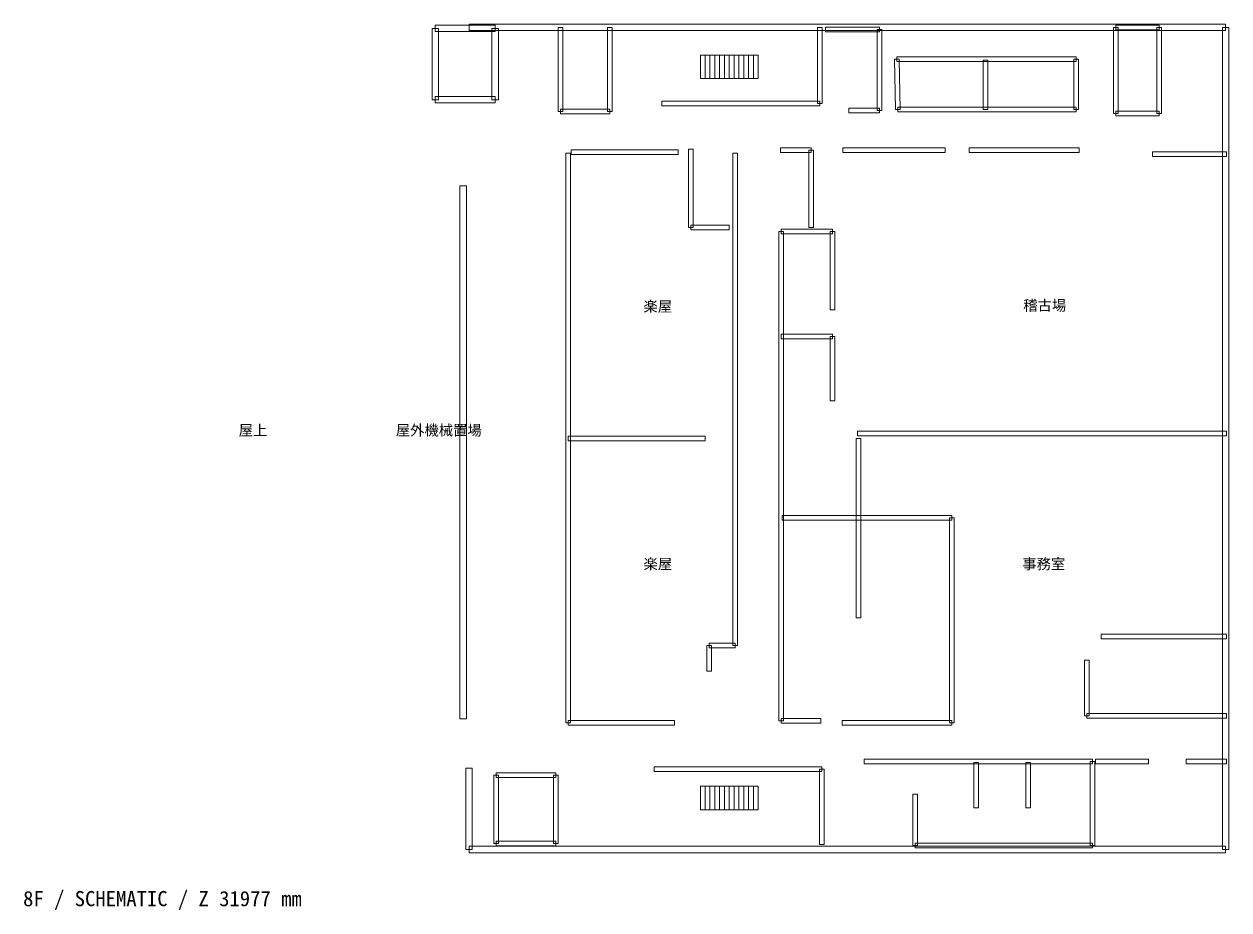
# Model space of a CAD drawing. Header units: millimetres. Extents: x -973 to 195309, y -53658 to 35796.
# Drawn here: x 139042 to 190670, y -53658 to -15706 of the extents above; entities that cross this region are included whole.
import ezdxf

# ---------------------------------------------------------------- set-up
doc = ezdxf.new("R2010")
doc.units = ezdxf.units.MM
for name, color, linetype, lineweight, true_color in [('ANNOTATION', 7, 'Continuous', 18, 0x50555f), ('F08_ROOMS', 7, 'Continuous', 18, 0x50555f), ('F08_STAIRS', 7, 'Continuous', 18, 0x99a4b1), ('F08_WALLS', 7, 'Continuous', 18, 0xc4ccd5)]:
    doc.layers.add(name, color=color, linetype=linetype, lineweight=lineweight, true_color=true_color)
doc.styles.add('JAPANESE', font='msgothic.ttc')

msp = doc.modelspace()

# ---------------------------------------------------------------- linework, layer by layer
at = {"layer": 'F08_STAIRS'}
for points in [[(168021, -18044), (168227, -18044), (168227, -17044), (168021, -17044), (168021, -18044)], [(168227, -18044), (168434, -18044), (168434, -17044), (168227, -17044), (168227, -18044)], [(168434, -18044), (168640, -18044), (168640, -17044), (168434, -17044), (168434, -18044)], [(168640, -18044), (168847, -18044), (168847, -17044), (168640, -17044), (168640, -18044)], [(168847, -18044), (169053, -18044), (169053, -17044), (168847, -17044), (168847, -18044)], [(169053, -18044), (169260, -18044), (169260, -17044), (169053, -17044), (169053, -18044)], [(169260, -18044), (169466, -18044), (169466, -17044), (169260, -17044), (169260, -18044)], [(169466, -18044), (169673, -18044), (169673, -17044), (169466, -17044), (169466, -18044)], [(169673, -18044), (169879, -18044), (169879, -17044), (169673, -17044), (169673, -18044)], [(169879, -18044), (170086, -18044), (170086, -17044), (169879, -17044), (169879, -18044)], [(170086, -18044), (170292, -18044), (170292, -17044), (170086, -17044), (170086, -18044)], [(170292, -18044), (170499, -18044), (170499, -17044), (170292, -17044), (170292, -18044)], [(168021, -49364), (168227, -49364), (168227, -48364), (168021, -48364), (168021, -49364)], [(168227, -49364), (168434, -49364), (168434, -48364), (168227, -48364), (168227, -49364)], [(168434, -49364), (168640, -49364), (168640, -48364), (168434, -48364), (168434, -49364)], [(168640, -49364), (168847, -49364), (168847, -48364), (168640, -48364), (168640, -49364)], [(168847, -49364), (169053, -49364), (169053, -48364), (168847, -48364), (168847, -49364)], [(169053, -49364), (169260, -49364), (169260, -48364), (169053, -48364), (169053, -49364)], [(169260, -49364), (169466, -49364), (169466, -48364), (169260, -48364), (169260, -49364)], [(169466, -49364), (169673, -49364), (169673, -48364), (169466, -48364), (169466, -49364)], [(169673, -49364), (169879, -49364), (169879, -48364), (169673, -48364), (169673, -49364)], [(169879, -49364), (170086, -49364), (170086, -48364), (169879, -48364), (169879, -49364)], [(170086, -49364), (170292, -49364), (170292, -48364), (170086, -48364), (170086, -49364)], [(170292, -49364), (170499, -49364), (170499, -48364), (170292, -48364), (170292, -49364)]]:
    msp.add_lwpolyline(points, close=True, dxfattribs=at)
at = {"layer": 'F08_WALLS'}
for points in [[(156803, -18944), (156803, -15889), (156523, -15889), (156523, -18944), (156803, -18944)], [(156663, -16029), (159224, -16029), (159224, -15749), (156663, -15749), (156663, -16029)], [(158108, -15986), (190530, -15986), (190530, -15706), (158108, -15706), (158108, -15986)], [(159084, -15889), (159084, -18944), (159364, -18944), (159364, -15889), (159084, -15889)], [(161932, -15846), (161932, -19454), (162132, -19454), (162132, -15846), (161932, -15846)], [(164238, -19454), (164238, -15846), (164038, -15846), (164038, -19454), (164238, -19454)], [(173242, -19114), (173242, -15846), (173042, -15846), (173042, -19114), (173242, -19114)], [(173390, -16031), (175703, -16031), (175703, -15831), (173390, -15831), (173390, -16031)], [(175603, -15931), (175603, -19411), (175803, -19411), (175803, -15931), (175603, -15931)], [(185921, -19539), (185921, -15846), (185721, -15846), (185721, -19539), (185921, -19539)], [(185821, -15946), (187680, -15946), (187680, -15746), (185821, -15746), (185821, -15946)], [(187580, -15846), (187580, -19539), (187780, -19539), (187780, -15846), (187580, -15846)], [(190390, -15846), (190390, -51071), (190670, -51071), (190670, -15846), (190390, -15846)], [(176587, -19367), (176546, -17202), (176346, -17206), (176387, -19371), (176587, -19367)], [(176446, -17304), (184128, -17304), (184128, -17104), (176446, -17104), (176446, -17304)], [(180146, -17247), (180146, -19369), (180346, -19369), (180346, -17247), (180146, -17247)], [(184028, -17204), (184028, -19369), (184228, -19369), (184228, -17204), (184028, -17204)], [(159224, -18804), (156663, -18804), (156663, -19084), (159224, -19084), (159224, -18804)], [(166369, -19214), (173142, -19214), (173142, -19014), (166369, -19014), (166369, -19214)], [(162032, -19554), (164138, -19554), (164138, -19354), (162032, -19354), (162032, -19554)], [(175703, -19311), (174381, -19311), (174381, -19511), (175703, -19511), (175703, -19311)], [(184128, -19269), (176487, -19269), (176487, -19469), (184128, -19469), (184128, -19269)], [(187680, -19439), (185821, -19439), (185821, -19639), (187680, -19639), (187680, -19439)], [(162486, -21294), (167071, -21294), (167071, -21094), (162486, -21094), (162486, -21294)], [(167508, -21066), (167508, -24419), (167708, -24419), (167708, -21066), (167508, -21066)], [(171449, -21209), (172770, -21209), (172770, -21009), (171449, -21009), (171449, -21209)], [(172670, -21109), (172670, -24419), (172870, -24419), (172870, -21109), (172670, -21109)], [(174133, -21209), (178511, -21209), (178511, -21009), (174133, -21009), (174133, -21209)], [(179544, -21209), (184252, -21209), (184252, -21009), (179544, -21009), (179544, -21209)], [(162262, -21236), (162262, -45639), (162462, -45639), (162462, -21236), (162262, -21236)], [(169407, -21236), (169407, -42329), (169607, -42329), (169607, -21236), (169407, -21236)], [(187391, -21379), (190571, -21379), (190571, -21179), (187391, -21179), (187391, -21379)], [(158001, -45469), (158001, -22637), (157721, -22637), (157721, -45469), (158001, -45469)], [(167608, -24519), (169260, -24519), (169260, -24319), (167608, -24319), (167608, -24519)], [(171390, -24589), (171390, -45554), (171590, -45554), (171590, -24589), (171390, -24589)], [(171490, -24689), (173679, -24689), (173679, -24489), (171490, -24489), (171490, -24689)], [(173579, -24589), (173579, -27942), (173779, -27942), (173779, -24589), (173579, -24589)], [(171490, -29187), (173679, -29187), (173679, -28987), (171490, -28987), (171490, -29187)], [(173579, -29087), (173579, -31846), (173779, -31846), (173779, -29087), (173579, -29087)], [(162362, -33559), (168227, -33559), (168227, -33359), (162362, -33359), (162362, -33559)], [(174694, -33459), (174694, -41140), (174894, -41140), (174894, -33459), (174694, -33459)], [(174753, -33347), (190571, -33347), (190571, -33147), (174753, -33147), (174753, -33347)], [(171531, -36954), (178800, -36954), (178800, -36754), (171531, -36754), (171531, -36954)], [(178700, -36854), (178700, -45639), (178900, -45639), (178900, -36854), (178700, -36854)], [(168292, -42329), (168292, -43432), (168492, -43432), (168492, -42329), (168292, -42329)], [(169507, -42229), (168392, -42229), (168392, -42429), (169507, -42429), (169507, -42229)], [(185202, -42047), (190571, -42047), (190571, -41847), (185202, -41847), (185202, -42047)], [(184482, -42965), (184482, -45342), (184682, -45342), (184682, -42965), (184482, -42965)], [(184582, -45442), (190571, -45442), (190571, -45242), (184582, -45242), (184582, -45442)], [(162362, -45739), (166906, -45739), (166906, -45539), (162362, -45539), (162362, -45739)], [(171490, -45654), (173183, -45654), (173183, -45454), (171490, -45454), (171490, -45654)], [(178800, -45539), (174092, -45539), (174092, -45739), (178800, -45739), (178800, -45539)], [(175042, -47394), (184830, -47394), (184830, -47194), (175042, -47194), (175042, -47394)], [(179733, -47337), (179733, -49289), (179933, -49289), (179933, -47337), (179733, -47337)], [(181963, -47337), (181963, -49289), (182163, -49289), (182163, -47337), (181963, -47337)], [(184730, -47294), (184730, -50901), (184930, -50901), (184930, -47294), (184730, -47294)], [(184954, -47394), (187225, -47394), (187225, -47194), (184954, -47194), (184954, -47394)], [(188836, -47394), (190571, -47394), (190571, -47194), (188836, -47194), (188836, -47394)], [(158248, -51071), (158248, -47591), (157968, -47591), (157968, -51071), (158248, -51071)], [(159365, -50817), (159365, -47888), (159165, -47888), (159165, -50817), (159365, -50817)], [(159265, -47988), (161826, -47988), (161826, -47788), (159265, -47788), (159265, -47988)], [(161726, -47888), (161726, -50817), (161926, -50817), (161926, -47888), (161726, -47888)], [(166038, -47734), (173225, -47734), (173225, -47534), (166038, -47534), (166038, -47734)], [(173125, -47634), (173125, -50859), (173325, -50859), (173325, -47634), (173125, -47634)], [(177331, -50901), (177331, -48695), (177131, -48695), (177131, -50901), (177331, -50901)], [(190530, -50931), (158108, -50931), (158108, -51211), (190530, -51211), (190530, -50931)], [(161826, -50717), (159265, -50717), (159265, -50917), (161826, -50917), (161826, -50717)], [(184830, -50801), (177231, -50801), (177231, -51001), (184830, -51001), (184830, -50801)]]:
    msp.add_lwpolyline(points, close=True, dxfattribs=at)

# ---------------------------------------------------------------- texts
at = {"layer": 'ANNOTATION', "style": 'JAPANESE'}
msp.add_text('8F / SCHEMATIC / Z 31977 mm', height=650, dxfattribs=at).set_placement((139000, -53500))
at = {"layer": 'F08_ROOMS', "style": 'JAPANESE'}
for s, p in [('楽屋', (165584, -28027)), ('稽古場', (181856, -27984)), ('屋上', (148238, -33331)), ('屋外機械置場', (154970, -33331)), ('楽屋', (165584, -39061)), ('事務室', (181815, -39061))]:
    msp.add_text(s, height=450, dxfattribs=at).set_placement(p)

doc.saveas('drawing.dxf')
